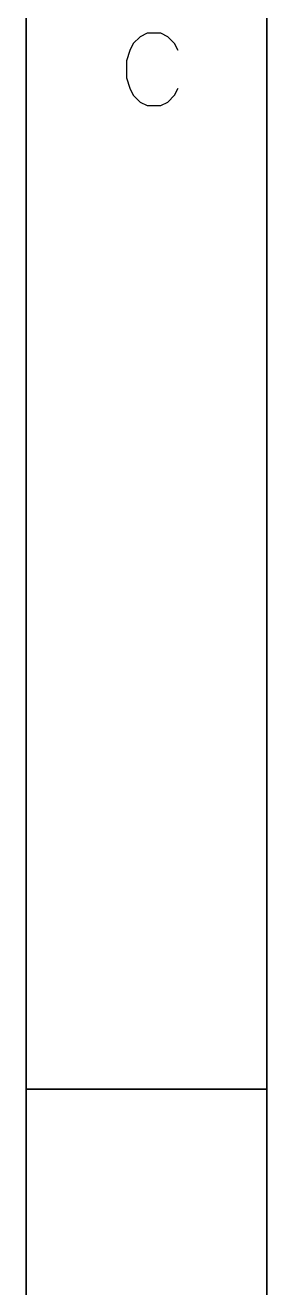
# Model space of a CAD drawing. Header units: millimetres. Extents: x 1.5 to 17.5, y 1 to 11.2.
# Drawn here: x 1.499 to 1.801, y 5.753 to 7.325 of the extents above; entities that cross this region are included whole.
import ezdxf

# ---------------------------------------------------------------- set-up
doc = ezdxf.new("R2010")
doc.units = ezdxf.units.MM
doc.header["$MEASUREMENT"] = 0
doc.layers.add('Mechanical16', color=56, linetype='Continuous')

msp = doc.modelspace()

# ---------------------------------------------------------------- linework, layer by layer
at = {"layer": 'Mechanical16'}
for p, q in [((1.6507, 7.315), (1.6421, 7.3107)), ((1.6678, 7.315), (1.6507, 7.315)), ((1.6764, 7.3107), (1.6678, 7.315)), ((1.6336, 7.3021), (1.6293, 7.2936)), ((1.6421, 7.3107), (1.6336, 7.3021)), ((1.685, 7.3021), (1.6764, 7.3107)), ((1.6893, 7.2936), (1.685, 7.3021)), ((1.6293, 7.2936), (1.625, 7.2807)), ((1.625, 7.2807), (1.625, 7.2593)), ((1.625, 7.2593), (1.6293, 7.2464)), ((1.6293, 7.2464), (1.6336, 7.2379)), ((1.6336, 7.2379), (1.6421, 7.2293)), ((1.6764, 7.2293), (1.685, 7.2379)), ((1.685, 7.2379), (1.6893, 7.2464)), ((1.6421, 7.2293), (1.6507, 7.225)), ((1.6507, 7.225), (1.6678, 7.225)), ((1.6678, 7.225), (1.6764, 7.2293))]:
    msp.add_line(p, q, dxfattribs=at)
at = {"layer": 'Mechanical16', "const_width": 0.002}
for points in [[(1.5, 1), (1.5, 11)], [(1.8, 1.3), (1.8, 10.7)], [(1.5, 6), (1.8, 6)]]:
    msp.add_lwpolyline(points, dxfattribs=at)
at = {"layer": 'Mechanical16', "const_width": 0.001}
for points in [[(1.4995, 6, 1), (1.5005, 6, 1)], [(1.7995, 6, 1), (1.8005, 6, 1)]]:
    msp.add_lwpolyline(points, format="xyb", close=True, dxfattribs=at)

doc.saveas('drawing.dxf')
